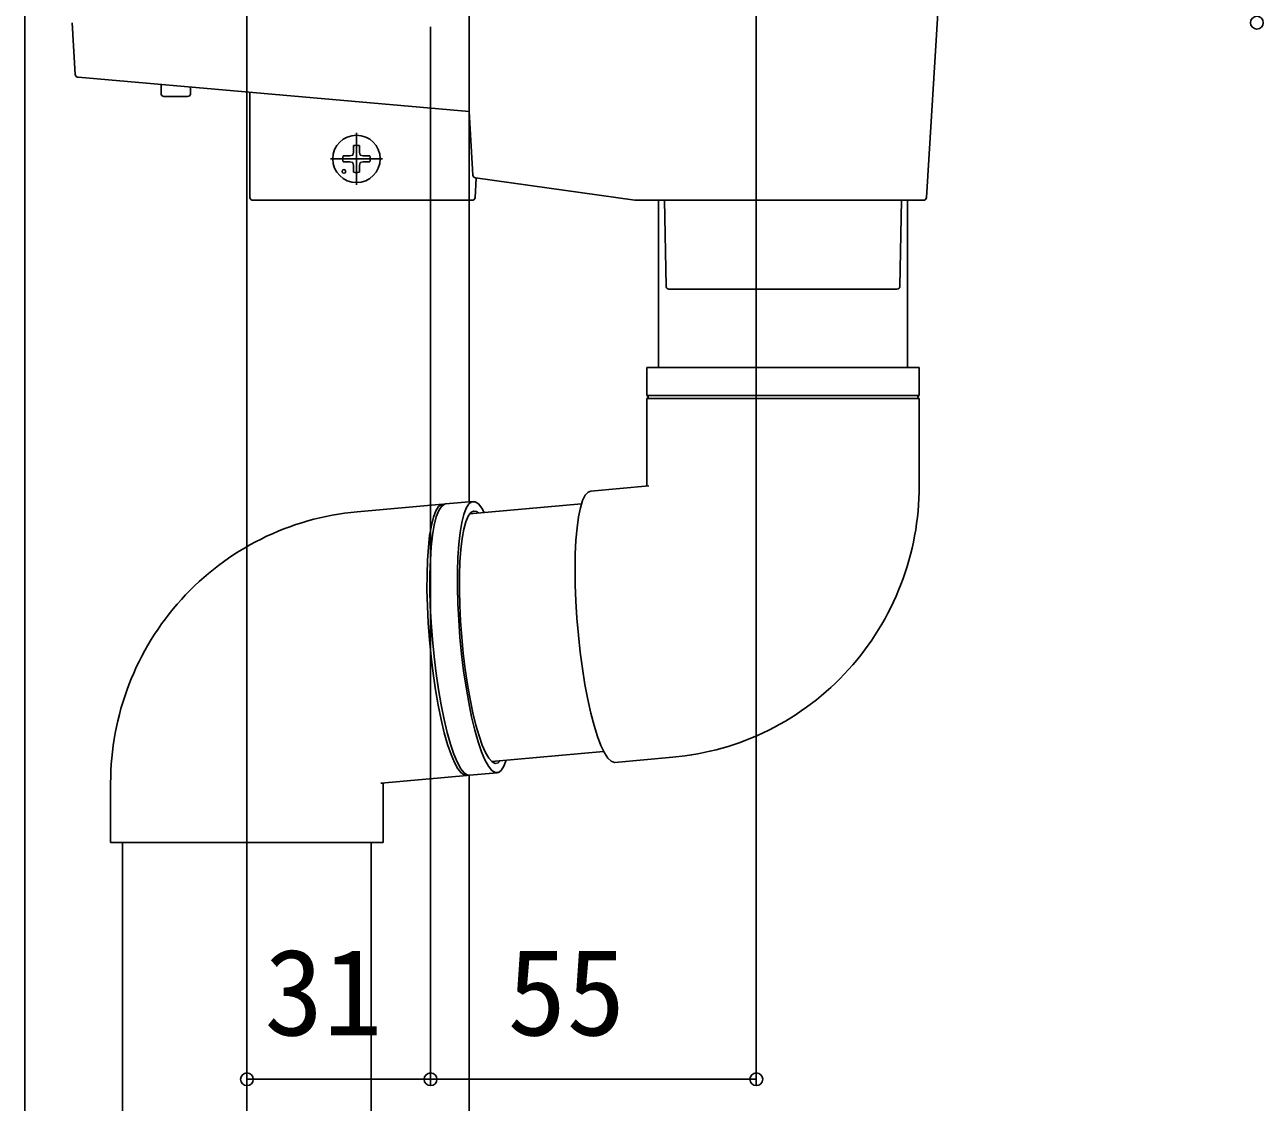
# Model space of a CAD drawing. Units: millimetres, scale not verified. Extents: x -875 to 875, y -1304 to 1296.
# Drawn here: x -437.5 to -228.4, y -1016.4 to -834.5 of the extents above; entities that cross this region are included whole.
import ezdxf
from ezdxf.enums import TextEntityAlignment as Align

# ---------------------------------------------------------------- set-up
doc = ezdxf.new("R2010")
doc.units = ezdxf.units.MM
doc.header["$LTSCALE"] = 8
for name, color, linetype in [('0-4_YKK_12', 2, 'Continuous'), ('0-5_YKK_13', 4, 'Continuous'), ('0-6_YKK_D', 6, 'Continuous')]:
    doc.layers.add(name, color=color, linetype=linetype)
doc.styles.add('ＭＳ ゴシック', font='')
doc.styles.get('ＭＳ ゴシック').set_extended_font_data('MS Gothic')

msp = doc.modelspace()

# ---------------------------------------------------------------- linework, layer by layer
at = {"layer": '0-4_YKK_12'}
for p, q in [((-400, -237.1), (-400, -1108.1)), ((-437.5, -256.1), (-437.5, -1108.1)), ((-362.5, -961.187), (-362.5, -1108.1))]:
    msp.add_line(p, q, dxfattribs=at)
msp.add_lwpolyline([(-362.5, -796.606), (-362.5, -834.1), (-362.5, -864.1), (-362.5, -915.027)], dxfattribs=at)
at = {"layer": '0-5_YKK_13'}
for p, q in [((-279.5, -769.1), (-285.282, -863.631)), ((-429.5, -834.1), (-428.964, -842.857)), ((-428.509, -843.325), (-362.499, -849.1)), ((-414.5, -844.551), (-414.5, -846.051)), ((-414, -846.551), (-410, -846.551)), ((-409.5, -846.051), (-409.5, -844.988)), ((-399.5, -845.863), (-399.5, -863.6)), ((-362.5, -849.1), (-361.842, -859.853)), ((-381.5, -861.5), (-381.5, -852.7)), ((-382, -854.855), (-382.019, -855.963)), ((-381, -854.855), (-380.981, -855.963)), ((-377.1, -857.1), (-385.9, -857.1)), ((-383.745, -856.6), (-382.637, -856.581)), ((-382.637, -856.581), (-382.12, -856.48)), ((-382.019, -855.963), (-382.12, -856.48)), ((-380.981, -855.963), (-380.88, -856.48)), ((-380.363, -856.581), (-380.88, -856.48)), ((-379.255, -856.6), (-380.363, -856.581)), ((-383.745, -857.6), (-382.637, -857.619)), ((-382.637, -857.619), (-382.12, -857.72)), ((-382.019, -858.237), (-382.12, -857.72)), ((-382, -859.345), (-382.019, -858.237)), ((-381, -859.345), (-380.981, -858.237)), ((-380.981, -858.237), (-380.88, -857.72)), ((-380.363, -857.619), (-380.88, -857.72)), ((-379.255, -857.6), (-380.363, -857.619)), ((-361.471, -863.631), (-361.27, -860.338)), ((-361.413, -860.318), (-334.5, -864.1)), ((-399, -864.1), (-361.97, -864.1)), ((-334.5, -864.1), (-309.5, -864.1)), ((-330.5, -864.1), (-330.5, -892.324)), ((-329.247, -878.609), (-329.5, -864.1)), ((-309.5, -864.1), (-285.781, -864.1)), ((-289.5, -864.1), (-289.753, -878.609)), ((-288.5, -892.324), (-288.5, -864.1)), ((-328.747, -879.1), (-290.253, -879.1)), ((-332.5, -892.324), (-332.5, -897.074)), ((-332.5, -892.324), (-286.5, -892.324)), ((-286.5, -897.074), (-286.5, -892.324)), ((-313.746, -897.074), (-332.5, -897.074)), ((-332.5, -897.574), (-332.5, -912.324)), ((-332.5, -897.574), (-286.5, -897.574)), ((-286.5, -897.074), (-313.746, -897.074)), ((-286.5, -912.324), (-286.5, -897.574)), ((-332.174, -912.327), (-341.965, -913.199)), ((-366.964, -915.424), (-381.405, -916.71)), ((-361.823, -914.967), (-366.474, -915.381)), ((-343.506, -915.344), (-362.401, -917.026)), ((-358.676, -958.861), (-339.782, -957.179)), ((-337.886, -959.018), (-328.095, -958.146)), ((-377.326, -962.529), (-362.885, -961.243)), ((-362.395, -961.2), (-357.745, -960.786)), ((-423, -962.532), (-423, -972.532)), ((-377.395, -962.532), (-377.326, -962.529)), ((-377, -962.532), (-377.395, -962.532)), ((-377, -972.532), (-377, -962.532)), ((-377.395, -972.532), (-423, -972.532)), ((-421, -972.532), (-421, -1033.1)), ((-379, -1033.1), (-379, -972.532)), ((-377, -972.532), (-377.395, -972.532))]:
    msp.add_line(p, q, dxfattribs=at)
for points in [[(-337.886, -959.018), (-337.955, -959.021), (-338.503, -958.84), (-339.073, -958.301), (-339.657, -957.412), (-340.244, -956.187), (-340.827, -954.645), (-341.396, -952.811), (-341.941, -950.713), (-342.455, -948.386), (-342.928, -945.864), (-343.355, -943.189), (-343.727, -940.402), (-344.039, -937.547), (-344.287, -934.67), (-344.465, -931.815), (-344.572, -929.028), (-344.606, -926.353), (-344.566, -923.831), (-344.453, -921.503), (-344.268, -919.406), (-344.015, -917.572), (-343.697, -916.03), (-343.32, -914.805), (-342.889, -913.916), (-342.412, -913.377), (-341.965, -913.199)], [(-293.348, -936.569), (-292.802, -935.658), (-292.277, -934.734), (-291.774, -933.798), (-291.292, -932.851), (-290.832, -931.893), (-290.394, -930.925), (-289.979, -929.947), (-289.586, -928.959), (-289.216, -927.962), (-288.869, -926.958), (-288.545, -925.945), (-288.244, -924.925), (-287.967, -923.899), (-287.714, -922.866), (-287.484, -921.828), (-287.278, -920.785), (-287.096, -919.737), (-286.938, -918.685), (-286.805, -917.63), (-286.695, -916.572), (-286.609, -915.512), (-286.547, -914.45), (-286.512, -913.388), (-286.5, -912.324)], [(-366.801, -915.427), (-367.157, -915.467), (-367.655, -915.827), (-368.11, -916.543), (-368.515, -917.602), (-368.863, -918.988), (-369.149, -920.679), (-369.368, -922.649), (-369.517, -924.866), (-369.594, -927.296), (-369.597, -929.899), (-369.527, -932.636), (-369.384, -935.462), (-369.17, -938.334)], [(-362.395, -961.2), (-362.735, -961.157), (-363.295, -960.797), (-363.873, -960.081), (-364.46, -959.022), (-365.046, -957.636), (-365.623, -955.945), (-366.181, -953.975), (-366.712, -951.758), (-367.207, -949.328), (-367.657, -946.725), (-368.057, -943.988), (-368.4, -941.162), (-368.681, -938.29), (-368.894, -935.419), (-369.037, -932.592), (-369.108, -929.856), (-369.105, -927.252), (-369.028, -924.823), (-368.879, -922.606), (-368.659, -920.636), (-368.373, -918.945), (-368.025, -917.558), (-367.621, -916.499), (-367.166, -915.784), (-366.668, -915.423), (-366.474, -915.381)], [(-359.928, -916.806), (-360.346, -916.085), (-360.924, -915.37), (-361.484, -915.009), (-362.017, -915.009), (-362.515, -915.37), (-362.97, -916.085), (-363.375, -917.144), (-363.723, -918.531), (-364.009, -920.222), (-364.228, -922.192), (-364.377, -924.409), (-364.454, -926.838), (-364.457, -929.442), (-364.387, -932.178), (-364.244, -935.005), (-364.03, -937.876)], [(-381.405, -916.71), (-383.509, -916.952), (-384.557, -917.101), (-385.601, -917.279), (-386.64, -917.484), (-387.674, -917.715), (-388.703, -917.969), (-389.726, -918.246), (-390.741, -918.546), (-391.75, -918.87), (-392.751, -919.217), (-393.743, -919.589), (-394.727, -919.983), (-395.701, -920.4), (-396.665, -920.84), (-397.619, -921.302), (-398.562, -921.786), (-399.493, -922.293), (-400.413, -922.82), (-401.32, -923.37), (-402.214, -923.94), (-403.094, -924.531), (-403.961, -925.142), (-404.813, -925.773), (-405.651, -926.424), (-406.473, -927.094), (-407.279, -927.784), (-408.07, -928.491), (-408.843, -929.218), (-409.6, -929.961), (-410.34, -930.723), (-411.061, -931.501), (-411.765, -932.296), (-412.45, -933.107), (-413.116, -933.934), (-413.763, -934.776), (-414.39, -935.633), (-414.998, -936.504), (-415.585, -937.389), (-416.152, -938.287)], [(-360.892, -916.892), (-361.229, -916.656), (-361.743, -916.569), (-362.224, -916.831), (-362.665, -917.439), (-363.059, -918.382), (-363.4, -919.646), (-363.681, -921.209), (-363.897, -923.045), (-364.047, -925.125), (-364.126, -927.415), (-364.134, -929.876), (-364.071, -932.469), (-363.937, -935.15), (-363.735, -937.876)], [(-328.095, -958.146), (-325.991, -957.904), (-324.943, -957.755), (-323.899, -957.577), (-322.86, -957.372), (-321.826, -957.141), (-320.797, -956.887), (-319.774, -956.61), (-318.759, -956.31), (-317.75, -955.986), (-316.749, -955.639), (-315.757, -955.268), (-314.773, -954.873), (-313.799, -954.456), (-312.835, -954.016), (-311.881, -953.554), (-310.938, -953.07), (-310.007, -952.564), (-309.087, -952.036), (-308.18, -951.487), (-307.286, -950.917), (-306.406, -950.326), (-305.539, -949.714), (-304.687, -949.083), (-303.849, -948.432), (-303.027, -947.762), (-302.221, -947.073), (-301.43, -946.365), (-300.657, -945.639), (-299.9, -944.895), (-299.16, -944.133), (-298.439, -943.355), (-297.735, -942.56), (-297.05, -941.749), (-296.384, -940.922), (-295.737, -940.08), (-295.11, -939.224), (-294.502, -938.352), (-293.915, -937.467), (-293.348, -936.569)], [(-416.152, -938.287), (-416.698, -939.198), (-417.223, -940.122), (-417.726, -941.058), (-418.208, -942.005), (-418.668, -942.963), (-419.106, -943.931), (-419.521, -944.91), (-419.914, -945.897), (-420.284, -946.894), (-420.631, -947.899), (-420.955, -948.911), (-421.256, -949.931), (-421.533, -950.957), (-421.786, -951.99), (-422.016, -953.028), (-422.222, -954.071), (-422.404, -955.119), (-422.562, -956.171), (-422.695, -957.226), (-422.805, -958.284), (-422.891, -959.344), (-422.953, -960.406), (-422.988, -961.469), (-423, -962.532)], [(-369.17, -938.334), (-368.89, -941.205), (-368.547, -944.032), (-368.147, -946.768), (-367.696, -949.372), (-367.201, -951.801), (-366.671, -954.018), (-366.113, -955.988), (-365.536, -957.679), (-364.95, -959.066), (-364.363, -960.125), (-363.785, -960.84), (-363.225, -961.201), (-362.885, -961.243)], [(-364.03, -937.876), (-363.75, -940.748), (-363.407, -943.574), (-363.007, -946.311), (-362.556, -948.914), (-362.061, -951.344), (-361.531, -953.561), (-360.973, -955.531), (-360.396, -957.222), (-359.809, -958.608), (-359.223, -959.667), (-358.645, -960.383), (-358.084, -960.743), (-357.551, -960.743), (-357.053, -960.383), (-356.598, -959.667), (-356.204, -958.641)], [(-363.735, -937.876), (-363.468, -940.602), (-363.141, -943.284), (-362.758, -945.876), (-362.327, -948.338), (-361.854, -950.627), (-361.347, -952.707), (-360.814, -954.544), (-360.265, -956.107), (-359.707, -957.37), (-359.151, -958.314), (-358.605, -958.922), (-358.079, -959.184), (-357.58, -959.096), (-357.168, -958.726)]]:
    msp.add_lwpolyline(points, dxfattribs=at)
for centre, radius in [((-381.5, -857.1), 4), ((-383.621, -859.221), 0.3)]:
    msp.add_circle(centre, radius, dxfattribs=at)
for centre, radius, start, end in [((-428.465, -842.827), 0.5, 183.5, 265), ((-414, -846.051), 0.5, 180, 270), ((-410, -846.051), 0.5, 270, 0), ((-381.5, -857.1), 2.3, 77.44414, 102.55586), ((-381.5, -857.1), 2.3, 167.44414, 192.55586), ((-381.5, -857.1), 2.3, 347.44414, 12.55586), ((-381.5, -857.1), 2.3, 257.44414, 282.55586), ((-361.343, -859.823), 0.5, 183.5, 262), ((-399, -863.6), 0.5, 180, 270), ((-361.97, -863.6), 0.5, 270, 356.5), ((-285.781, -863.6), 0.5, 270, 356.5), ((-328.747, -878.6), 0.5, 181, 270), ((-290.253, -878.6), 0.5, 270, 359), ((-332.5, -897.324), 0.25, 270, 90), ((-286.5, -897.324), 0.25, 90, 270)]:
    msp.add_arc(centre, radius, start, end, dxfattribs=at)
at = {"layer": '0-6_YKK_D'}
for p, q in [((-314, -769.8), (-314, -1013.532)), ((-369, -834.8), (-369, -1013.532)), ((-369, -834.8), (-369, -1013.532)), ((-400, -1012.532), (-369, -1012.532)), ((-369, -1012.532), (-314, -1012.532))]:
    msp.add_line(p, q, dxfattribs=at)
for centre in [(-229.5, -834.1), (-400, -1012.532), (-369, -1012.532), (-369, -1012.532), (-314, -1012.532)]:
    msp.add_circle(centre, 1.075, dxfattribs=at)

# ---------------------------------------------------------------- texts
at = {"layer": '0-6_YKK_D', "style": 'ＭＳ ゴシック'}
for s, p in [('31', (-397.057, -1009.532)), ('55', (-356.045, -1009.532))]:
    msp.add_text(s, height=14.66, dxfattribs=at).set_placement(p, align=Align.BOTTOM_LEFT)

doc.saveas('drawing.dxf')
